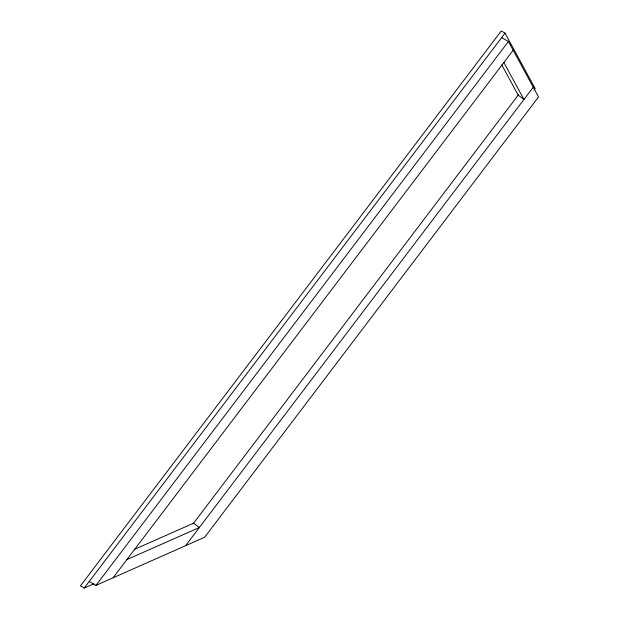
<?xml version="1.0" encoding="UTF-8"?>
<svg xmlns="http://www.w3.org/2000/svg" width="619" height="619" viewBox="0 0 619 619"><rect width="100%" height="100%" fill="white"/><g stroke="black" fill="none" stroke-linecap="round" stroke-linejoin="round"><path stroke-width="0.93" d="M84.254 588.05L505.05 33.14L501.251 30.95L80.455 585.86L84.254 588.05L93.972 583.748M89.221 581.504L95.976 585.396L508.423 41.488L501.669 37.597M95.976 585.396L113.138 577.759L513.174 50.232M193.066 523.867L518.606 94.575M185.553 545.718L533.261 87.202M533.996 90.134L535.164 88.594L505.05 33.14M134.408 549.378L193.569 523.202L199.333 527.535L126.926 559.576M113.138 577.759L204.649 537.253L538.545 96.943L508.423 41.488M503.866 62.504L523.953 99.473L518.188 95.14L501.754 64.887"/></g></svg>
